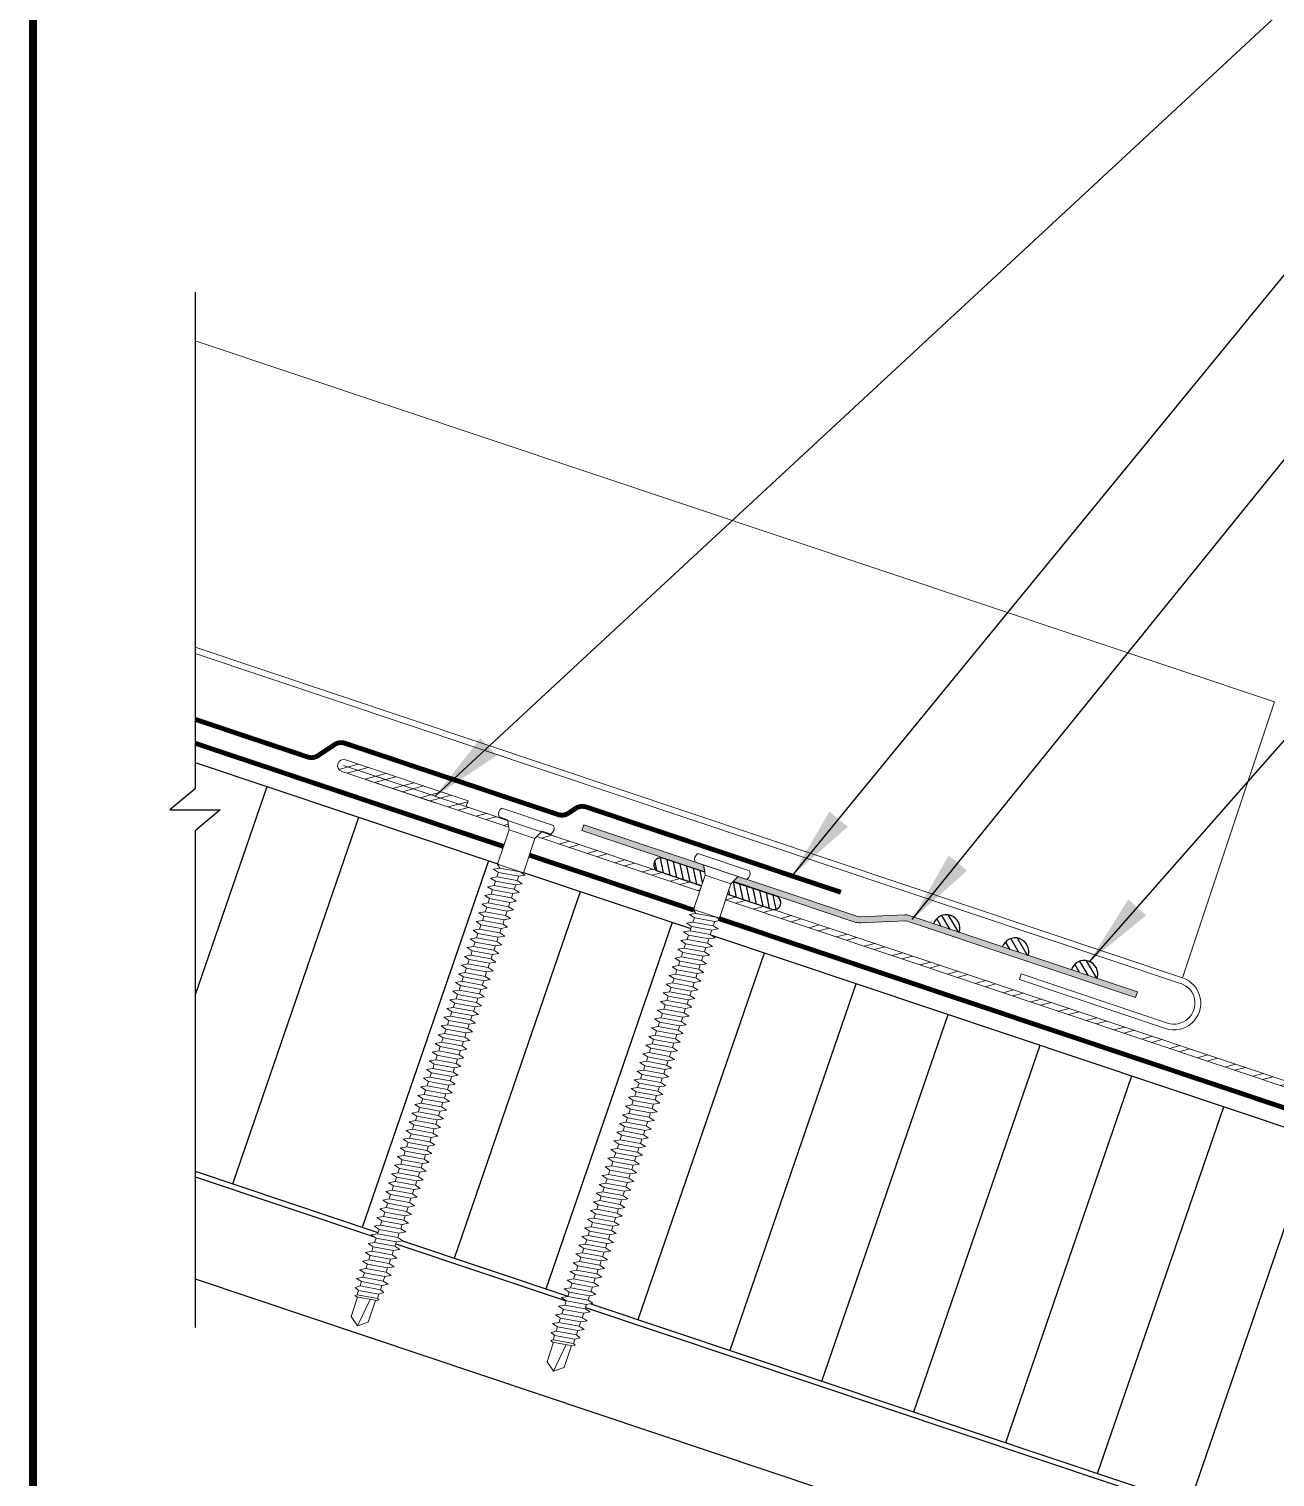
# Model space of a CAD drawing. Header units: inches. Extents: x 0 to 20, y 0 to 16.8.
# Drawn here: x 0 to 4.82, y 5 to 10.6 of the extents above; entities that cross this region are included whole.
import ezdxf
from ezdxf.enums import TextEntityAlignment as Align

# ---------------------------------------------------------------- set-up
doc = ezdxf.new("R2010")
doc.units = ezdxf.units.IN
doc.header["$MEASUREMENT"] = 0
doc.linetypes.add('HIDDEN', pattern=[0.375, 0.25, -0.125])
doc.layers.get('0').update_dxf_attribs({"linetype": 'CONTINUOUS'})
doc.layers.add('FSBP-ACCESSORY-FIRESTONE', color=7, linetype='CONTINUOUS', lineweight=9)
doc.layers.add('FSBP-TRIMS', color=7, linetype='CONTINUOUS', lineweight=9)
for name, color, linetype in [('FSBP-ANNO-NOTE', 7, 'CONTINUOUS'), ('FSBP-INSULATION', 7, 'CONTINUOUS'), ('FSBP-MEMBRANE', 7, 'CONTINUOUS'), ('FSBP-SEALANTS', 1, 'CONTINUOUS'), ('FSBP-TTLB-BORDER', 7, 'CONTINUOUS'), ('FSBP-TTLB-TEXT', 7, 'CONTINUOUS'), ('FSBP-WALL-CURB', 9, 'CONTINUOUS'), ('FSBP-WOOD', 7, 'CONTINUOUS')]:
    doc.layers.add(name, color=color, linetype=linetype)
doc.styles.add('ARIAL', font='arial.ttf')
doc.styles.add('ARIAL_BOLD', font='')
doc.styles.add('TXT', font='simplex.shx')
doc.styles.get('ARIAL_BOLD').set_extended_font_data('Arial Black')
doc.dimstyles.new('STANDARD$7', dxfattribs={"dimscale": 1.5, "dimtxt": 0.2, "dimasz": 0.1, "dimexe": 0.1, "dimexo": 0.125, "dimgap": 0.09, "dimtad": 0, "dimdec": 3, "dimzin": 4, "dimdsep": 46, "dimtxsty": 'TXT', "dimcen": 0.09, "dimadec": 0, "dimazin": 0, "dimtfac": 1, "dimtdec": 3, "dimtofl": 0, "dimtmove": 2, "dimatfit": 3, "dimfxl": 0, "dimtolj": 1, "dimtzin": 4, "dimarcsym": 0})

# ---------------------------------------------------------------- blocks, each defined once
blk = doc.blocks.new('A$C486F1324')
at = {"layer": 'FSBP-TTLB-BORDER', "const_width": 0.0312}
blk.add_lwpolyline([(20.0156, 2.6308), (20.0156, 15.6308), (0.0156, 15.6308), (0.0156, 2.6308)], dxfattribs=at)
at = {"layer": 'FSBP-TTLB-TEXT'}
for tag, height, style, p in [('MAXIMUM_WARRANTY', 0.1875, 'ARIAL_BOLD', (18.0555, 2.8549)), ('ACCPT_SYSTEMS', 0.2188, 'ARIAL', (12.51, 1.5058))]:
    blk.add_attdef(tag, text='', height=height, dxfattribs=dict(at, style=style)).set_placement(p, align=Align.MIDDLE_LEFT)
for tag, height, style, p in [('DETAIL_DESCP_LINE_1', 0.2188, 'ARIAL_BOLD', (10.3468, 2.2572)), ('ISSUE_REV_DATE', 0.2188, 'ARIAL', (16.8563, 1.9026)), ('DETAIL_NUMBER', 0.4375, 'ARIAL', (18.935, 1.7377))]:
    blk.add_attdef(tag, text='', height=height, dxfattribs=dict(at, style=style)).set_placement(p, align=Align.MIDDLE_CENTER)

msp = doc.modelspace()

# ---------------------------------------------------------------- hatches: boundary and pattern name
at = {"layer": 'FSBP-INSULATION'}
h = msp.add_hatch(dxfattribs=at)
h.set_pattern_fill('ANSI31', color=256, scale=3, angle=206, style=0)
h.set_pattern_definition([(251, (-1.49214, -0.49006), (0.35457, -0.122088), [])])
h.paths.add_polyline_path([(1.3431, 6.9189), (1.3657, 6.9173), (1.3714, 6.9342), (1.3543, 6.9525), (1.377, 6.951), (1.3826, 6.9679), (1.3656, 6.9862), (1.3883, 6.9847), (1.3939, 7.0015), (1.3769, 7.0199), (1.3995, 7.0184), (1.4052, 7.0352), (1.3881, 7.0536), (1.4108, 7.0521), (1.4164, 7.0689), (1.3994, 7.0873), (1.4221, 7.0857), (1.4277, 7.1026), (1.4107, 7.1209), (1.4333, 7.1194), (1.439, 7.1362), (1.4219, 7.1546), (1.4446, 7.1531), (1.4502, 7.1699), (1.4332, 7.1883), (1.4559, 7.1868), (1.4615, 7.2036), (1.4445, 7.222), (1.4671, 7.2204), (1.4728, 7.2373), (1.4557, 7.2556), (1.4784, 7.2541), (1.484, 7.271), (1.467, 7.2893), (1.4897, 7.2878), (1.4953, 7.3046), (1.4783, 7.323), (1.5009, 7.3215), (1.5066, 7.3383), (1.4896, 7.3567), (1.5122, 7.3552), (1.5178, 7.372), (1.5008, 7.3904), (1.5235, 7.3888), (1.5291, 7.4057), (1.5121, 7.424), (1.5347, 7.4225), (1.5404, 7.4393), (1.5234, 7.4577), (1.5324, 7.4571), (1.5352, 7.4653), (0.6428, 7.7639), (0.6428, 7.661), (0.5453, 7.5803), (0.7402, 7.5803), (0.6428, 7.4996), (0.6428, 6.1821), (1.0598, 6.0426), (1.0727, 6.0417), (1.0784, 6.0586), (1.0613, 6.0769), (1.084, 6.0754), (1.0896, 6.0922), (1.0726, 6.1106), (1.0953, 6.1091), (1.1009, 6.1259), (1.0839, 6.1443), (1.1065, 6.1427), (1.1122, 6.1596), (1.0952, 6.178), (1.1178, 6.1764), (1.1234, 6.1933), (1.1064, 6.2116), (1.1291, 6.2101), (1.1347, 6.2269), (1.1177, 6.2453), (1.1403, 6.2438), (1.146, 6.2606), (1.129, 6.279), (1.1516, 6.2775), (1.1573, 6.2943), (1.1402, 6.3127), (1.1629, 6.3111), (1.1685, 6.328), (1.1515, 6.3463), (1.1742, 6.3448), (1.1798, 6.3617), (1.1628, 6.38), (1.1854, 6.3785), (1.1911, 6.3953), (1.174, 6.4137), (1.1967, 6.4122), (1.2023, 6.429), (1.1853, 6.4474), (1.208, 6.4458), (1.2136, 6.4627), (1.1966, 6.4811), (1.2192, 6.4795), (1.2249, 6.4964), (1.2078, 6.5147), (1.2305, 6.5132), (1.2361, 6.53), (1.2191, 6.5484), (1.2418, 6.5469), (1.2474, 6.5637), (1.2304, 6.5821), (1.253, 6.5806), (1.2587, 6.5974), (1.2416, 6.6158), (1.2643, 6.6142), (1.2699, 6.6311), (1.2529, 6.6494), (1.2756, 6.6479), (1.2812, 6.6648), (1.2642, 6.6831), (1.2868, 6.6816), (1.2925, 6.6984), (1.2755, 6.7168), (1.2981, 6.7153), (1.3037, 6.7321), (1.2867, 6.7505), (1.3094, 6.7489), (1.315, 6.7658), (1.298, 6.7842), (1.3206, 6.7826), (1.3263, 6.7995), (1.3093, 6.8178), (1.3319, 6.8163), (1.3375, 6.8331), (1.3205, 6.8515), (1.3432, 6.85), (1.3488, 6.8668), (1.3318, 6.8852), (1.3545, 6.8837), (1.3601, 6.9005)])
h = msp.add_hatch(dxfattribs=at)
h.set_pattern_fill('ANSI31', color=256, scale=3, angle=64, style=0)
h.set_pattern_definition([(71, (36.26207, 0.40907), (0.3545695, -0.122088), [])])
h.paths.add_polyline_path([(2.1607, 5.6742), (2.1659, 5.6897), (2.1885, 5.6882), (2.1715, 5.7065), (2.1771, 5.7234), (2.1998, 5.7218), (2.1828, 5.7402), (2.1884, 5.757), (2.2111, 5.7555), (2.1941, 5.7739), (2.1997, 5.7907), (2.2223, 5.7892), (2.2053, 5.8076), (2.211, 5.8244), (2.2336, 5.8229), (2.2166, 5.8412), (2.2222, 5.8581), (2.2449, 5.8566), (2.2279, 5.8749), (2.2335, 5.8918), (2.2561, 5.8902), (2.2391, 5.9086), (2.2448, 5.9254), (2.2674, 5.9239), (2.2504, 5.9423), (2.256, 5.9591), (2.2787, 5.9576), (2.2617, 5.976), (2.2673, 5.9928), (2.29, 5.9913), (2.2729, 6.0096), (2.2786, 6.0265), (2.3012, 6.0249), (2.2842, 6.0433), (2.2898, 6.0601), (2.3125, 6.0586), (2.2955, 6.077), (2.3011, 6.0938), (2.3238, 6.0923), (2.3067, 6.1107), (2.3124, 6.1275), (2.335, 6.126), (2.318, 6.1443), (2.3236, 6.1612), (2.3463, 6.1597), (2.3293, 6.178), (2.3349, 6.1949), (2.3576, 6.1933), (2.3405, 6.2117), (2.3462, 6.2285), (2.3688, 6.227), (2.3518, 6.2454), (2.3574, 6.2622), (2.3801, 6.2607), (2.3631, 6.2791), (2.3687, 6.2959), (2.3914, 6.2944), (2.3743, 6.3127), (2.38, 6.3296), (2.4026, 6.328), (2.3856, 6.3464), (2.3912, 6.3633), (2.4139, 6.3617), (2.3969, 6.3801), (2.4025, 6.3969), (2.4252, 6.3954), (2.4082, 6.4138), (2.4138, 6.4306), (2.4364, 6.4291), (2.4194, 6.4474), (2.4251, 6.4643), (2.4477, 6.4628), (2.4307, 6.4811), (2.4363, 6.498), (2.459, 6.4964), (2.442, 6.5148), (2.4476, 6.5316), (2.4703, 6.5301), (2.4532, 6.5485), (2.4589, 6.5653), (2.4815, 6.5638), (2.4645, 6.5822), (2.4701, 6.599), (2.4928, 6.5975), (2.4758, 6.6158), (2.4814, 6.6327), (2.5041, 6.6311), (2.487, 6.6495), (2.4927, 6.6664), (2.5153, 6.6648), (2.4983, 6.6832), (2.5039, 6.7), (2.5266, 6.6985), (2.5096, 6.7169), (2.5152, 6.7337), (2.5379, 6.7322), (2.5208, 6.7505), (2.5265, 6.7674), (2.5491, 6.7659), (2.5321, 6.7842), (2.5377, 6.8011), (2.5604, 6.7995), (2.5434, 6.8179), (2.549, 6.8347), (2.5717, 6.8332), (2.5546, 6.8516), (2.5603, 6.8684), (2.5829, 6.8669), (2.5659, 6.8853), (2.5715, 6.9021), (2.5942, 6.9006), (2.5772, 6.9189), (2.5828, 6.9358), (2.6055, 6.9342), (2.5884, 6.9526), (2.5941, 6.9695), (2.6167, 6.9679), (2.5997, 6.9863), (2.6054, 7.0031), (2.628, 7.0016), (2.611, 7.02), (2.6166, 7.0368), (2.6393, 7.0353), (2.6223, 7.0536), (2.6279, 7.0705), (2.6505, 7.069), (2.6335, 7.0873), (2.6367, 7.0967), (8.5893, 5.105), (8.5893, 3.5232)])
h.paths.add_polyline_path([(1.3415, 6.5264), (1.3245, 6.5447), (1.3301, 6.5616), (1.3528, 6.5601), (1.3357, 6.5784), (1.3414, 6.5953), (1.364, 6.5937), (1.347, 6.6121), (1.3526, 6.6289), (1.3753, 6.6274), (1.3583, 6.6458), (1.3639, 6.6626), (1.3866, 6.6611), (1.3695, 6.6795), (1.3752, 6.6963), (1.3978, 6.6948), (1.3808, 6.7131), (1.3864, 6.73), (1.4091, 6.7284), (1.3921, 6.7468), (1.3977, 6.7637), (1.4204, 6.7621), (1.4033, 6.7805), (1.409, 6.7973), (1.4316, 6.7958), (1.4146, 6.8142), (1.4202, 6.831), (1.4429, 6.8295), (1.4259, 6.8478), (1.4315, 6.8647), (1.4542, 6.8632), (1.4371, 6.8815), (1.4428, 6.8984), (1.4654, 6.8968), (1.4484, 6.9152), (1.4541, 6.932), (1.4767, 6.9305), (1.4597, 6.9489), (1.4653, 6.9657), (1.488, 6.9642), (1.471, 6.9826), (1.4766, 6.9994), (1.4992, 6.9979), (1.4822, 7.0162), (1.4879, 7.0331), (1.5105, 7.0315), (1.4935, 7.0499), (1.4991, 7.0668), (1.5218, 7.0652), (1.5048, 7.0836), (1.5104, 7.1004), (1.5331, 7.0989), (1.516, 7.1173), (1.5217, 7.1341), (1.5443, 7.1326), (1.5273, 7.1509), (1.5329, 7.1678), (1.5556, 7.1663), (1.5386, 7.1846), (1.5442, 7.2015), (1.5669, 7.1999), (1.5498, 7.2183), (1.5555, 7.2351), (1.5781, 7.2336), (1.5611, 7.252), (1.5667, 7.2688), (1.5894, 7.2673), (1.5724, 7.2857), (1.578, 7.3025), (1.6007, 7.301), (1.5836, 7.3193), (1.5893, 7.3362), (1.6119, 7.3346), (1.5949, 7.353), (1.6005, 7.3699), (1.6232, 7.3683), (1.6062, 7.3867), (1.6118, 7.4035), (1.6345, 7.402), (1.6174, 7.4204), (1.6409, 7.4299), (2.5566, 7.1235), (2.5394, 7.1247), (2.5565, 7.1063), (2.5508, 7.0895), (2.5282, 7.091), (2.5452, 7.0726), (2.5396, 7.0558), (2.5169, 7.0573), (2.5339, 7.0389), (2.5283, 7.0221), (2.5056, 7.0236), (2.5227, 7.0053), (2.517, 6.9884), (2.4944, 6.99), (2.5114, 6.9716), (2.5058, 6.9548), (2.4831, 6.9563), (2.5001, 6.9379), (2.4945, 6.9211), (2.4718, 6.9226), (2.4888, 6.9042), (2.4832, 6.8874), (2.4606, 6.8889), (2.4776, 6.8706), (2.4719, 6.8537), (2.4493, 6.8552), (2.4663, 6.8369), (2.4607, 6.82), (2.438, 6.8216), (2.455, 6.8032), (2.4494, 6.7864), (2.4268, 6.7879), (2.4438, 6.7695), (2.4381, 6.7527), (2.4155, 6.7542), (2.4325, 6.7358), (2.4269, 6.719), (2.4042, 6.7205), (2.4212, 6.7022), (2.4156, 6.6853), (2.3929, 6.6869), (2.41, 6.6685), (2.4043, 6.6517), (2.3817, 6.6532), (2.3987, 6.6348), (2.3931, 6.618), (2.3704, 6.6195), (2.3874, 6.6011), (2.3818, 6.5843), (2.3591, 6.5858), (2.3762, 6.5675), (2.3705, 6.5506), (2.3479, 6.5521), (2.3649, 6.5338), (2.3593, 6.5169), (2.3366, 6.5185), (2.3536, 6.5001), (2.348, 6.4833), (2.3253, 6.4848), (2.3424, 6.4664), (2.3367, 6.4496), (2.3141, 6.4511), (2.3311, 6.4327), (2.3255, 6.4159), (2.3028, 6.4174), (2.3198, 6.3991), (2.3142, 6.3822), (2.2915, 6.3838), (2.3086, 6.3654), (2.3029, 6.3485), (2.2803, 6.3501), (2.2973, 6.3317), (2.2917, 6.3149), (2.269, 6.3164), (2.286, 6.298), (2.2804, 6.2812), (2.2577, 6.2827), (2.2747, 6.2644), (2.2691, 6.2475), (2.2465, 6.249), (2.2635, 6.2307), (2.2578, 6.2138), (2.2352, 6.2154), (2.2522, 6.197), (2.2466, 6.1802), (2.2239, 6.1817), (2.2409, 6.1633), (2.2353, 6.1465), (2.2126, 6.148), (2.2297, 6.1296), (2.224, 6.1128), (2.2014, 6.1143), (2.2184, 6.096), (2.2128, 6.0791), (2.1901, 6.0807), (2.2071, 6.0623), (2.2015, 6.0454), (2.1788, 6.047), (2.1959, 6.0286), (2.1902, 6.0118), (2.1676, 6.0133), (2.1846, 5.9949), (2.179, 5.9781), (2.1563, 5.9796), (2.1733, 5.9613), (2.1677, 5.9444), (2.145, 5.9459), (2.1621, 5.9276), (2.1564, 5.9107), (2.1338, 5.9123), (2.1508, 5.8939), (2.1452, 5.8771), (2.1225, 5.8786), (2.1395, 5.8602), (2.1339, 5.8434), (2.1112, 5.8449), (2.1283, 5.8265), (2.1226, 5.8097), (2.1, 5.8112), (2.117, 5.7929), (2.1114, 5.776), (2.0887, 5.7776), (2.1057, 5.7592), (2.1001, 5.7423), (2.0774, 5.7439), (2.0945, 5.7255), (2.0888, 5.7087), (2.0662, 5.7102), (2.072, 5.7039), (1.1467, 6.0135), (1.1498, 6.0227), (1.1725, 6.0212), (1.1554, 6.0396), (1.1611, 6.0564), (1.1837, 6.0549), (1.1667, 6.0733), (1.1723, 6.0901), (1.195, 6.0886), (1.178, 6.1069), (1.1836, 6.1238), (1.2063, 6.1222), (1.1892, 6.1406), (1.1949, 6.1574), (1.2175, 6.1559), (1.2005, 6.1743), (1.2061, 6.1911), (1.2288, 6.1896), (1.2118, 6.208), (1.2174, 6.2248), (1.2401, 6.2233), (1.223, 6.2416), (1.2287, 6.2585), (1.2513, 6.257), (1.2343, 6.2753), (1.2399, 6.2922), (1.2626, 6.2906), (1.2456, 6.309), (1.2512, 6.3258), (1.2739, 6.3243), (1.2569, 6.3427), (1.2625, 6.3595), (1.2851, 6.358), (1.2681, 6.3764), (1.2738, 6.3932), (1.2964, 6.3917), (1.2794, 6.41), (1.285, 6.4269), (1.3077, 6.4253), (1.2907, 6.4437), (1.2963, 6.4605), (1.3189, 6.459), (1.3019, 6.4774), (1.3076, 6.4942), (1.3302, 6.4927), (1.3132, 6.5111), (1.3188, 6.5279)])
h.paths.add_polyline_path([(7.3929, 4.8925), (5.5239, 5.536), (5.3639, 5.0712), (7.2328, 4.4276)], flags=24)
at = {"layer": 'FSBP-SEALANTS'}
h = msp.add_hatch(dxfattribs=at)
h.set_pattern_fill('ANSI31', color=256, scale=0.1875, angle=15, style=0)
h.set_pattern_definition([(101.5, (3.623318, 7.006522), (0.022967, 0.0046727), [])])
h.paths.add_polyline_path([(2.7168, 7.2946), (2.7244, 7.3022), (2.8921, 7.2461, -1), (2.8752, 7.1957), (2.703, 7.2534)])
h.paths.add_polyline_path([(2.4528, 7.3931), (2.6152, 7.3387), (2.6167, 7.328), (2.603, 7.2868), (2.4359, 7.3427, -1)])
h = msp.add_hatch(dxfattribs=at)
h.set_pattern_fill('ANSI31', color=256, scale=0.1875, angle=15, style=0)
h.set_pattern_definition([(120, (9.316693, -107.986098), (0.0202974704, 0.01171875), [])])
h.paths.add_polyline_path([(3.6003, 7.1051), (3.5003, 7.1386, -0.991203)])
h = msp.add_hatch(dxfattribs=at)
h.set_pattern_fill('ANSI31', color=256, scale=0.1875, angle=15, style=0)
h.set_pattern_definition([(120, (9.583348, -108.07532), (0.0202974704, 0.01171875), [])])
h.paths.add_polyline_path([(3.867, 7.0159), (3.767, 7.0493, -0.991203)])
h = msp.add_hatch(dxfattribs=at)
h.set_pattern_fill('ANSI31', color=256, scale=0.1875, angle=15, style=0)
h.set_pattern_definition([(120, (9.850591, -108.16279), (0.0202974704, 0.01171875), [])])
h.paths.add_polyline_path([(4.1342, 6.9284), (4.0342, 6.9619, -0.991203)])
at = {"layer": 'FSBP-TRIMS'}
h = msp.add_hatch(dxfattribs=at)
h.set_pattern_fill('STEEL', color=256, scale=0.5, angle=150, style=0)
h.set_pattern_definition([(195, (-1.492145, -0.49006), (0.0161762, -0.06037036), []), (195, (-1.50777, -0.51712), (0.0161762, -0.06037036), [])])
h.paths.add_polyline_path([(2.8824, 7.1944, -0.069674), (2.8752, 7.1957), (2.703, 7.2534), (2.6959, 7.2321), (8.2894, 5.3605, 0.414505), (8.3487, 5.3902), (8.5671, 6.0449, -0.322784), (8.5893, 6.0609), (8.5893, 6.0843, 0.322784), (8.5448, 6.0523), (8.3265, 5.3976, -0.414505), (8.2968, 5.3828)])
h.paths.add_polyline_path([(1.9839, 7.495), (1.9653, 7.4765), (2.5958, 7.2656), (2.603, 7.2868), (2.4359, 7.3427, -0.069674), (2.4294, 7.346)])
h.paths.add_polyline_path([(1.706, 7.588), (1.6919, 7.5927), (1.6994, 7.6149), (1.2252, 7.7736, 1), (1.2103, 7.7291), (1.8567, 7.5129), (1.853, 7.5388)])
h = msp.add_hatch(color=256, dxfattribs=at)
h.paths.add_polyline_path([(2.6112, 7.367), (2.6149, 7.341), (2.1402, 7.4999), (2.1476, 7.5221)])
edge = h.paths.add_edge_path()
edge.add_line((2.726, 7.3038), (2.7446, 7.3223))
edge.add_line((2.7446, 7.3223), (3.2082, 7.1672))
edge.add_arc((3.2157, 7.1894), 0.0234, 251.5, 272.7272)
edge.add_line((3.2168, 7.166), (3.3895, 7.1742))
edge.add_arc((3.3917, 7.1274), 0.0469, 431.5, 452.7272, ccw=False)
edge.add_line((3.4066, 7.1719), (4.2907, 6.8761))
edge.add_line((4.2907, 6.8761), (4.2832, 6.8539))
edge.add_line((4.2832, 6.8539), (3.3992, 7.1497))
edge.add_arc((3.3917, 7.1274), 0.0234, 431.5, 452.7272)
edge.add_line((3.3906, 7.1508), (3.2179, 7.1426))
edge.add_arc((3.2157, 7.1894), 0.0469, 251.5, 272.7272, ccw=False)
edge.add_line((3.2008, 7.145), (2.726, 7.3038))

# ---------------------------------------------------------------- linework, layer by layer
at = {"layer": 'FSBP-ACCESSORY-FIRESTONE'}
for p, q in [((1.8526, 7.5418), (1.8581, 7.5029)), ((1.853, 7.5388), (1.8566, 7.5135)), ((2.1476, 7.5221), (2.1402, 7.4999)), ((1.8581, 7.5029), (1.8135, 7.3695)), ((1.8444, 7.4616), (1.8372, 7.4404)), ((1.8581, 7.5029), (1.9582, 7.4694)), ((1.9582, 7.4694), (1.9135, 7.336)), ((1.9582, 7.4694), (1.986, 7.4972)), ((1.9839, 7.495), (1.9658, 7.477)), ((1.8135, 7.3695), (1.8224, 7.3546)), ((2.6112, 7.367), (2.6167, 7.328)), ((2.6117, 7.364), (2.6152, 7.3387)), ((1.8055, 7.3041), (1.7999, 7.2872)), ((1.8168, 7.3378), (1.8112, 7.3209)), ((1.8841, 7.2897), (1.8785, 7.2729)), ((1.8954, 7.3234), (1.8898, 7.3065)), ((2.6167, 7.328), (2.5721, 7.1947)), ((2.603, 7.2868), (2.5958, 7.2656)), ((2.6167, 7.328), (2.7168, 7.2946)), ((2.7168, 7.2946), (2.6721, 7.1612)), ((2.7168, 7.2946), (2.7446, 7.3223)), ((2.7425, 7.3202), (2.7244, 7.3022)), ((1.783, 7.2367), (1.7774, 7.2199)), ((1.7943, 7.2704), (1.7886, 7.2536)), ((1.8729, 7.256), (1.8672, 7.2392)), ((1.7717, 7.2031), (1.7661, 7.1862)), ((1.8503, 7.1887), (1.8447, 7.1718)), ((1.8616, 7.2223), (1.856, 7.2055)), ((2.5721, 7.1947), (2.581, 7.1798)), ((3.4066, 7.1719), (4.2907, 6.8761)), ((1.7492, 7.1357), (1.7436, 7.1189)), ((1.7605, 7.1694), (1.7548, 7.1525)), ((1.8278, 7.1213), (1.8222, 7.1045)), ((1.8391, 7.155), (1.8334, 7.1382)), ((2.5641, 7.1293), (2.5585, 7.1124)), ((2.5754, 7.1629), (2.5698, 7.1461)), ((2.654, 7.1486), (2.6484, 7.1317)), ((3.3992, 7.1497), (4.2832, 6.8539)), ((1.7267, 7.0683), (1.721, 7.0515)), ((1.7379, 7.102), (1.7323, 7.0852)), ((1.8165, 7.0876), (1.8109, 7.0708)), ((2.5416, 7.0619), (2.536, 7.0451)), ((2.5529, 7.0956), (2.5472, 7.0787)), ((2.6315, 7.0812), (2.6258, 7.0644)), ((2.6427, 7.1149), (2.6371, 7.098)), ((1.7154, 7.0347), (1.7098, 7.0178)), ((1.794, 7.0203), (1.7884, 7.0034)), ((1.8053, 7.054), (1.7996, 7.0371)), ((2.5303, 7.0282), (2.5247, 7.0114)), ((2.6089, 7.0138), (2.6033, 6.997)), ((2.6202, 7.0475), (2.6146, 7.0307)), ((1.6928, 6.9673), (1.6872, 6.9505)), ((1.7041, 7.001), (1.6985, 6.9841)), ((1.7714, 6.9529), (1.7658, 6.9361)), ((1.7827, 6.9866), (1.7771, 6.9698)), ((2.5078, 6.9609), (2.5022, 6.944)), ((2.5191, 6.9946), (2.5134, 6.9777)), ((2.5977, 6.9802), (2.592, 6.9633)), ((1.6703, 6.9), (1.6647, 6.8831)), ((1.6816, 6.9336), (1.6759, 6.9168)), ((1.7602, 6.9192), (1.7545, 6.9024)), ((2.4853, 6.8935), (2.4796, 6.8767)), ((2.4965, 6.9272), (2.4909, 6.9104)), ((2.5751, 6.9128), (2.5695, 6.896)), ((2.5864, 6.9465), (2.5808, 6.9297)), ((1.659, 6.8663), (1.6534, 6.8494)), ((1.7376, 6.8519), (1.732, 6.8351)), ((1.7489, 6.8856), (1.7433, 6.8687)), ((2.474, 6.8598), (2.4684, 6.843)), ((2.5526, 6.8455), (2.547, 6.8286)), ((2.5639, 6.8791), (2.5582, 6.8623)), ((1.6365, 6.7989), (1.6309, 6.7821)), ((1.6478, 6.8326), (1.6421, 6.8158)), ((1.7151, 6.7845), (1.7095, 6.7677)), ((1.7264, 6.8182), (1.7207, 6.8014)), ((2.4515, 6.7925), (2.4458, 6.7756)), ((2.4627, 6.8262), (2.4571, 6.8093)), ((2.5413, 6.8118), (2.5357, 6.7949)), ((1.614, 6.7316), (1.6083, 6.7147)), ((1.6252, 6.7652), (1.6196, 6.7484)), ((1.7038, 6.7509), (1.6982, 6.734)), ((2.4289, 6.7251), (2.4233, 6.7083)), ((2.4402, 6.7588), (2.4346, 6.742)), ((2.5188, 6.7444), (2.5132, 6.7276)), ((2.5301, 6.7781), (2.5244, 6.7613)), ((1.6027, 6.6979), (1.5971, 6.681)), ((1.6813, 6.6835), (1.6757, 6.6667)), ((1.6926, 6.7172), (1.6869, 6.7003)), ((2.4177, 6.6915), (2.412, 6.6746)), ((2.4963, 6.6771), (2.4906, 6.6602)), ((2.5075, 6.7107), (2.5019, 6.6939)), ((1.5802, 6.6305), (1.5745, 6.6137)), ((1.5914, 6.6642), (1.5858, 6.6474)), ((1.6588, 6.6161), (1.6531, 6.5993)), ((1.67, 6.6498), (1.6644, 6.633)), ((2.3951, 6.6241), (2.3895, 6.6073)), ((2.4064, 6.6578), (2.4007, 6.6409)), ((2.485, 6.6434), (2.4793, 6.6266)), ((1.5576, 6.5632), (1.552, 6.5463)), ((1.5689, 6.5968), (1.5633, 6.58)), ((1.6475, 6.5825), (1.6419, 6.5656)), ((2.3726, 6.5567), (2.3669, 6.5399)), ((2.3838, 6.5904), (2.3782, 6.5736)), ((2.4624, 6.576), (2.4568, 6.5592)), ((2.4737, 6.6097), (2.4681, 6.5929)), ((1.5464, 6.5295), (1.5407, 6.5127)), ((1.625, 6.5151), (1.6193, 6.4983)), ((1.6362, 6.5488), (1.6306, 6.5319)), ((2.3613, 6.5231), (2.3557, 6.5062)), ((2.4399, 6.5087), (2.4343, 6.4918)), ((2.4512, 6.5424), (2.4455, 6.5255)), ((1.5238, 6.4621), (1.5182, 6.4453)), ((1.5351, 6.4958), (1.5295, 6.479)), ((1.6024, 6.4478), (1.5968, 6.4309)), ((1.6137, 6.4814), (1.6081, 6.4646)), ((2.3388, 6.4557), (2.3331, 6.4389)), ((2.35, 6.4894), (2.3444, 6.4725)), ((2.4286, 6.475), (2.423, 6.4582)), ((1.5013, 6.3948), (1.4957, 6.3779)), ((1.5126, 6.4285), (1.5069, 6.4116)), ((1.5912, 6.4141), (1.5855, 6.3972)), ((2.3162, 6.3884), (2.3106, 6.3715)), ((2.3275, 6.422), (2.3219, 6.4052)), ((2.4061, 6.4076), (2.4005, 6.3908)), ((2.4174, 6.4413), (2.4117, 6.4245)), ((1.49, 6.3611), (1.4844, 6.3443)), ((1.5686, 6.3467), (1.563, 6.3299)), ((1.5799, 6.3804), (1.5743, 6.3636)), ((2.305, 6.3547), (2.2993, 6.3378)), ((2.3836, 6.3403), (2.3779, 6.3235)), ((2.3948, 6.374), (2.3892, 6.3571)), ((1.4675, 6.2937), (1.4618, 6.2769)), ((1.4787, 6.3274), (1.4731, 6.3106)), ((1.5461, 6.2794), (1.5404, 6.2625)), ((1.5573, 6.313), (1.5517, 6.2962)), ((2.2824, 6.2873), (2.2768, 6.2705)), ((2.2937, 6.321), (2.2881, 6.3042)), ((2.3723, 6.3066), (2.3667, 6.2898)), ((1.4449, 6.2264), (1.4393, 6.2096)), ((1.4562, 6.2601), (1.4506, 6.2432)), ((1.5348, 6.2457), (1.5292, 6.2288)), ((2.2599, 6.22), (2.2543, 6.2031)), ((2.2712, 6.2536), (2.2655, 6.2368)), ((2.3498, 6.2393), (2.3441, 6.2224)), ((2.361, 6.2729), (2.3554, 6.2561)), ((1.4337, 6.1927), (1.428, 6.1759)), ((1.5123, 6.1783), (1.5066, 6.1615)), ((1.5235, 6.212), (1.5179, 6.1952)), ((2.2486, 6.1863), (2.243, 6.1694)), ((2.3272, 6.1719), (2.3216, 6.1551)), ((2.3385, 6.2056), (2.3329, 6.1887)), ((1.4111, 6.1254), (1.4055, 6.1085)), ((1.4224, 6.159), (1.4168, 6.1422)), ((1.4897, 6.111), (1.4841, 6.0941)), ((1.501, 6.1447), (1.4954, 6.1278)), ((2.2261, 6.1189), (2.2205, 6.1021)), ((2.2374, 6.1526), (2.2317, 6.1358)), ((2.316, 6.1382), (2.3103, 6.1214)), ((1.3886, 6.058), (1.383, 6.0412)), ((1.3999, 6.0917), (1.3942, 6.0748)), ((1.4785, 6.0773), (1.4728, 6.0605)), ((2.2036, 6.0516), (2.1979, 6.0347)), ((2.2148, 6.0852), (2.2092, 6.0684)), ((2.2934, 6.0709), (2.2878, 6.054)), ((2.3047, 6.1045), (2.2991, 6.0877)), ((1.3773, 6.0243), (1.3717, 6.0075)), ((1.4559, 6.0099), (1.4503, 5.9931)), ((1.4672, 6.0436), (1.4616, 6.0268)), ((2.1923, 6.0179), (2.1866, 6.0011)), ((2.2709, 6.0035), (2.2652, 5.9867)), ((2.2822, 6.0372), (2.2765, 6.0203)), ((1.3548, 5.957), (1.3492, 5.9401)), ((1.3661, 5.9906), (1.3604, 5.9738)), ((1.4334, 5.9426), (1.4278, 5.9257)), ((1.4447, 5.9763), (1.439, 5.9594)), ((2.1697, 5.9505), (2.1641, 5.9337)), ((2.181, 5.9842), (2.1754, 5.9674)), ((2.2596, 5.9698), (2.254, 5.953)), ((1.3323, 5.8896), (1.3266, 5.8728)), ((1.3435, 5.9233), (1.3379, 5.9065)), ((1.4221, 5.9089), (1.4165, 5.8921)), ((2.1472, 5.8832), (2.1416, 5.8663)), ((2.1585, 5.9169), (2.1528, 5.9)), ((2.2371, 5.9025), (2.2314, 5.8856)), ((2.2483, 5.9362), (2.2427, 5.9193)), ((1.321, 5.8559), (1.3154, 5.8391)), ((1.3996, 5.8416), (1.394, 5.8247)), ((1.4109, 5.8752), (1.4052, 5.8584)), ((2.1359, 5.8495), (2.1303, 5.8327)), ((2.2145, 5.8351), (2.2089, 5.8183)), ((2.2258, 5.8688), (2.2202, 5.852)), ((1.2985, 5.7886), (1.2928, 5.7717)), ((1.3097, 5.8223), (1.3041, 5.8054)), ((1.3771, 5.7742), (1.3714, 5.7574)), ((1.3883, 5.8079), (1.3827, 5.791)), ((2.1134, 5.7821), (2.1078, 5.7653)), ((2.1247, 5.8158), (2.119, 5.799)), ((2.2033, 5.8014), (2.1976, 5.7846)), ((1.2759, 5.7212), (1.2703, 5.7044)), ((1.2872, 5.7549), (1.2815, 5.7381)), ((1.3658, 5.7405), (1.3601, 5.7237)), ((2.0909, 5.7148), (2.0852, 5.698)), ((2.1021, 5.7485), (2.0965, 5.7316)), ((2.1807, 5.7341), (2.1751, 5.7172)), ((2.192, 5.7678), (2.1864, 5.7509)), ((1.2466, 5.6199), (1.2718, 5.6952)), ((1.2716, 5.5837), (1.3205, 5.6863)), ((1.3133, 5.5976), (1.3417, 5.6824)), ((1.3545, 5.7068), (1.3489, 5.69)), ((2.0796, 5.6811), (2.074, 5.6643)), ((2.1582, 5.6667), (2.1526, 5.6499)), ((2.1695, 5.7004), (2.1638, 5.6836)), ((1.2716, 5.5837), (1.2466, 5.6199)), ((2.0571, 5.6138), (2.0514, 5.5969)), ((2.0683, 5.6474), (2.0627, 5.6306)), ((2.1469, 5.6331), (2.1413, 5.6162)), ((1.3133, 5.5976), (1.2716, 5.5837)), ((2.0345, 5.5464), (2.0289, 5.5296)), ((2.0458, 5.5801), (2.0402, 5.5632)), ((2.1244, 5.5657), (2.1188, 5.5489)), ((2.1357, 5.5994), (2.13, 5.5825)), ((2.0053, 5.4451), (2.0304, 5.5203)), ((2.0302, 5.4089), (2.0791, 5.5114)), ((2.0719, 5.4228), (2.1003, 5.5076)), ((2.1131, 5.532), (2.1075, 5.5152)), ((2.0302, 5.4089), (2.0053, 5.4451)), ((2.0719, 5.4228), (2.0302, 5.4089))]:
    msp.add_line(p, q, dxfattribs=at)
msp.add_lwpolyline([(1.986, 7.4972), (2.0193, 7.486, 0.375321), (2.0305, 7.5193), (2.0305, 7.5193), (1.8304, 7.5863), (1.8304, 7.5863, 0.375321), (1.8193, 7.5529), (1.8526, 7.5418)], format="xyb", dxfattribs=at)
msp.add_lwpolyline([(2.7779, 7.3112, 0.375321), (2.7891, 7.3445), (2.7891, 7.3445), (2.5891, 7.4115), (2.5891, 7.4115, 0.375321), (2.5779, 7.3781)], format="xyb", close=True, dxfattribs=at)
for points in [[(1.7978, 7.3502), (1.8224, 7.3546), (1.901, 7.3402), (1.9201, 7.3278), (1.8954, 7.3234), (1.8168, 7.3378)], [(1.7753, 7.2828), (1.7999, 7.2872), (1.8785, 7.2729), (1.8975, 7.2604), (1.8729, 7.256), (1.7943, 7.2704)], [(1.7865, 7.3165), (1.8112, 7.3209), (1.8898, 7.3065), (1.9088, 7.2941), (1.8841, 7.2897), (1.8055, 7.3041)], [(1.764, 7.2491), (1.7886, 7.2536), (1.8672, 7.2392), (1.8862, 7.2268), (1.8616, 7.2223), (1.783, 7.2367)], [(1.7414, 7.1818), (1.7661, 7.1862), (1.8447, 7.1718), (1.8637, 7.1594), (1.8391, 7.155), (1.7605, 7.1694)], [(1.7527, 7.2155), (1.7774, 7.2199), (1.856, 7.2055), (1.875, 7.1931), (1.8503, 7.1887), (1.7717, 7.2031)], [(2.5564, 7.1754), (2.581, 7.1798), (2.6596, 7.1654), (2.6787, 7.153), (2.654, 7.1486), (2.5754, 7.1629)], [(1.7189, 7.1144), (1.7436, 7.1189), (1.8222, 7.1045), (1.8412, 7.0921), (1.8165, 7.0876), (1.7379, 7.102)], [(1.7302, 7.1481), (1.7548, 7.1525), (1.8334, 7.1382), (1.8524, 7.1257), (1.8278, 7.1213), (1.7492, 7.1357)], [(2.5451, 7.1417), (2.5698, 7.1461), (2.6484, 7.1317), (2.6674, 7.1193), (2.6427, 7.1149), (2.5641, 7.1293)], [(1.7076, 7.0808), (1.7323, 7.0852), (1.8109, 7.0708), (1.8299, 7.0584), (1.8053, 7.054), (1.7267, 7.0683)], [(2.5226, 7.0743), (2.5472, 7.0787), (2.6258, 7.0644), (2.6449, 7.052), (2.6202, 7.0475), (2.5416, 7.0619)], [(2.5339, 7.108), (2.5585, 7.1124), (2.6371, 7.098), (2.6561, 7.0856), (2.6315, 7.0812), (2.5529, 7.0956)], [(1.6851, 7.0134), (1.7098, 7.0178), (1.7884, 7.0034), (1.8074, 6.991), (1.7827, 6.9866), (1.7041, 7.001)], [(1.6964, 7.0471), (1.721, 7.0515), (1.7996, 7.0371), (1.8186, 7.0247), (1.794, 7.0203), (1.7154, 7.0347)], [(2.5001, 7.007), (2.5247, 7.0114), (2.6033, 6.997), (2.6223, 6.9846), (2.5977, 6.9802), (2.5191, 6.9946)], [(2.5113, 7.0406), (2.536, 7.0451), (2.6146, 7.0307), (2.6336, 7.0183), (2.6089, 7.0138), (2.5303, 7.0282)], [(1.6626, 6.946), (1.6872, 6.9505), (1.7658, 6.9361), (1.7848, 6.9237), (1.7602, 6.9192), (1.6816, 6.9336)], [(1.6738, 6.9797), (1.6985, 6.9841), (1.7771, 6.9698), (1.7961, 6.9573), (1.7714, 6.9529), (1.6928, 6.9673)], [(2.4888, 6.9733), (2.5134, 6.9777), (2.592, 6.9633), (2.6111, 6.9509), (2.5864, 6.9465), (2.5078, 6.9609)], [(1.6513, 6.9124), (1.6759, 6.9168), (1.7545, 6.9024), (1.7736, 6.89), (1.7489, 6.8856), (1.6703, 6.9)], [(2.4662, 6.9059), (2.4909, 6.9104), (2.5695, 6.896), (2.5885, 6.8836), (2.5639, 6.8791), (2.4853, 6.8935)], [(2.4775, 6.9396), (2.5022, 6.944), (2.5808, 6.9297), (2.5998, 6.9172), (2.5751, 6.9128), (2.4965, 6.9272)], [(1.6288, 6.845), (1.6534, 6.8494), (1.732, 6.8351), (1.751, 6.8226), (1.7264, 6.8182), (1.6478, 6.8326)], [(1.64, 6.8787), (1.6647, 6.8831), (1.7433, 6.8687), (1.7623, 6.8563), (1.7376, 6.8519), (1.659, 6.8663)], [(2.4437, 6.8386), (2.4684, 6.843), (2.547, 6.8286), (2.566, 6.8162), (2.5413, 6.8118), (2.4627, 6.8262)], [(2.455, 6.8723), (2.4796, 6.8767), (2.5582, 6.8623), (2.5772, 6.8499), (2.5526, 6.8455), (2.474, 6.8598)], [(1.6062, 6.7777), (1.6309, 6.7821), (1.7095, 6.7677), (1.7285, 6.7553), (1.7038, 6.7509), (1.6252, 6.7652)], [(1.6175, 6.8113), (1.6421, 6.8158), (1.7207, 6.8014), (1.7398, 6.789), (1.7151, 6.7845), (1.6365, 6.7989)], [(2.4324, 6.8049), (2.4571, 6.8093), (2.5357, 6.7949), (2.5547, 6.7825), (2.5301, 6.7781), (2.4515, 6.7925)], [(1.595, 6.744), (1.6196, 6.7484), (1.6982, 6.734), (1.7172, 6.7216), (1.6926, 6.7172), (1.614, 6.7316)], [(2.4099, 6.7375), (2.4346, 6.742), (2.5132, 6.7276), (2.5322, 6.7152), (2.5075, 6.7107), (2.4289, 6.7251)], [(2.4212, 6.7712), (2.4458, 6.7756), (2.5244, 6.7613), (2.5434, 6.7488), (2.5188, 6.7444), (2.4402, 6.7588)], [(1.5724, 6.6766), (1.5971, 6.681), (1.6757, 6.6667), (1.6947, 6.6542), (1.67, 6.6498), (1.5914, 6.6642)], [(1.5837, 6.7103), (1.6083, 6.7147), (1.6869, 6.7003), (1.706, 6.6879), (1.6813, 6.6835), (1.6027, 6.6979)], [(2.3874, 6.6702), (2.412, 6.6746), (2.4906, 6.6602), (2.5096, 6.6478), (2.485, 6.6434), (2.4064, 6.6578)], [(2.3986, 6.7039), (2.4233, 6.7083), (2.5019, 6.6939), (2.5209, 6.6815), (2.4963, 6.6771), (2.4177, 6.6915)], [(1.5499, 6.6093), (1.5745, 6.6137), (1.6531, 6.5993), (1.6721, 6.5869), (1.6475, 6.5825), (1.5689, 6.5968)], [(1.5611, 6.6429), (1.5858, 6.6474), (1.6644, 6.633), (1.6834, 6.6206), (1.6588, 6.6161), (1.5802, 6.6305)], [(2.3761, 6.6365), (2.4007, 6.6409), (2.4793, 6.6266), (2.4984, 6.6141), (2.4737, 6.6097), (2.3951, 6.6241)], [(1.5386, 6.5756), (1.5633, 6.58), (1.6419, 6.5656), (1.6609, 6.5532), (1.6362, 6.5488), (1.5576, 6.5632)], [(2.3536, 6.5692), (2.3782, 6.5736), (2.4568, 6.5592), (2.4758, 6.5468), (2.4512, 6.5424), (2.3726, 6.5567)], [(2.3648, 6.6028), (2.3895, 6.6073), (2.4681, 6.5929), (2.4871, 6.5805), (2.4624, 6.576), (2.3838, 6.5904)], [(1.5161, 6.5082), (1.5407, 6.5127), (1.6193, 6.4983), (1.6383, 6.4859), (1.6137, 6.4814), (1.5351, 6.4958)], [(1.5273, 6.5419), (1.552, 6.5463), (1.6306, 6.5319), (1.6496, 6.5195), (1.625, 6.5151), (1.5464, 6.5295)], [(2.331, 6.5018), (2.3557, 6.5062), (2.4343, 6.4918), (2.4533, 6.4794), (2.4286, 6.475), (2.35, 6.4894)], [(2.3423, 6.5355), (2.3669, 6.5399), (2.4455, 6.5255), (2.4646, 6.5131), (2.4399, 6.5087), (2.3613, 6.5231)], [(1.4935, 6.4409), (1.5182, 6.4453), (1.5968, 6.4309), (1.6158, 6.4185), (1.5912, 6.4141), (1.5126, 6.4285)], [(1.5048, 6.4746), (1.5295, 6.479), (1.6081, 6.4646), (1.6271, 6.4522), (1.6024, 6.4478), (1.5238, 6.4621)], [(2.3198, 6.4681), (2.3444, 6.4725), (2.423, 6.4582), (2.442, 6.4457), (2.4174, 6.4413), (2.3388, 6.4557)], [(1.4823, 6.4072), (1.5069, 6.4116), (1.5855, 6.3972), (1.6045, 6.3848), (1.5799, 6.3804), (1.5013, 6.3948)], [(2.2972, 6.4008), (2.3219, 6.4052), (2.4005, 6.3908), (2.4195, 6.3784), (2.3948, 6.374), (2.3162, 6.3884)], [(2.3085, 6.4344), (2.3331, 6.4389), (2.4117, 6.4245), (2.4308, 6.4121), (2.4061, 6.4076), (2.3275, 6.422)], [(1.4597, 6.3398), (1.4844, 6.3443), (1.563, 6.3299), (1.582, 6.3175), (1.5573, 6.313), (1.4787, 6.3274)], [(1.471, 6.3735), (1.4957, 6.3779), (1.5743, 6.3636), (1.5933, 6.3511), (1.5686, 6.3467), (1.49, 6.3611)], [(2.2747, 6.3334), (2.2993, 6.3378), (2.3779, 6.3235), (2.3969, 6.311), (2.3723, 6.3066), (2.2937, 6.321)], [(2.286, 6.3671), (2.3106, 6.3715), (2.3892, 6.3571), (2.4082, 6.3447), (2.3836, 6.3403), (2.305, 6.3547)], [(1.4372, 6.2725), (1.4618, 6.2769), (1.5404, 6.2625), (1.5595, 6.2501), (1.5348, 6.2457), (1.4562, 6.2601)], [(1.4485, 6.3062), (1.4731, 6.3106), (1.5517, 6.2962), (1.5707, 6.2838), (1.5461, 6.2794), (1.4675, 6.2937)], [(2.2634, 6.2997), (2.2881, 6.3042), (2.3667, 6.2898), (2.3857, 6.2774), (2.361, 6.2729), (2.2824, 6.2873)], [(1.4259, 6.2388), (1.4506, 6.2432), (1.5292, 6.2288), (1.5482, 6.2164), (1.5235, 6.212), (1.4449, 6.2264)], [(2.2409, 6.2324), (2.2655, 6.2368), (2.3441, 6.2224), (2.3631, 6.21), (2.3385, 6.2056), (2.2599, 6.22)], [(2.2521, 6.2661), (2.2768, 6.2705), (2.3554, 6.2561), (2.3744, 6.2437), (2.3498, 6.2393), (2.2712, 6.2536)], [(1.4034, 6.1715), (1.428, 6.1759), (1.5066, 6.1615), (1.5257, 6.1491), (1.501, 6.1447), (1.4224, 6.159)], [(1.4147, 6.2051), (1.4393, 6.2096), (1.5179, 6.1952), (1.5369, 6.1828), (1.5123, 6.1783), (1.4337, 6.1927)], [(2.2183, 6.165), (2.243, 6.1694), (2.3216, 6.1551), (2.3406, 6.1426), (2.316, 6.1382), (2.2374, 6.1526)], [(2.2296, 6.1987), (2.2543, 6.2031), (2.3329, 6.1887), (2.3519, 6.1763), (2.3272, 6.1719), (2.2486, 6.1863)], [(1.3809, 6.1041), (1.4055, 6.1085), (1.4841, 6.0941), (1.5031, 6.0817), (1.4785, 6.0773), (1.3999, 6.0917)], [(1.3921, 6.1378), (1.4168, 6.1422), (1.4954, 6.1278), (1.5144, 6.1154), (1.4897, 6.111), (1.4111, 6.1254)], [(2.2071, 6.1313), (2.2317, 6.1358), (2.3103, 6.1214), (2.3293, 6.109), (2.3047, 6.1045), (2.2261, 6.1189)], [(1.3696, 6.0704), (1.3942, 6.0748), (1.4728, 6.0605), (1.4919, 6.048), (1.4672, 6.0436), (1.3886, 6.058)], [(2.1845, 6.064), (2.2092, 6.0684), (2.2878, 6.054), (2.3068, 6.0416), (2.2822, 6.0372), (2.2036, 6.0516)], [(2.1958, 6.0977), (2.2205, 6.1021), (2.2991, 6.0877), (2.3181, 6.0753), (2.2934, 6.0709), (2.2148, 6.0852)], [(1.347, 6.0031), (1.3717, 6.0075), (1.4503, 5.9931), (1.4693, 5.9807), (1.4447, 5.9763), (1.3661, 5.9906)], [(1.3583, 6.0367), (1.383, 6.0412), (1.4616, 6.0268), (1.4806, 6.0144), (1.4559, 6.0099), (1.3773, 6.0243)], [(2.162, 5.9966), (2.1866, 6.0011), (2.2652, 5.9867), (2.2843, 5.9743), (2.2596, 5.9698), (2.181, 5.9842)], [(2.1733, 6.0303), (2.1979, 6.0347), (2.2765, 6.0203), (2.2955, 6.0079), (2.2709, 6.0035), (2.1923, 6.0179)], [(1.3245, 5.9357), (1.3492, 5.9401), (1.4278, 5.9257), (1.4468, 5.9133), (1.4221, 5.9089), (1.3435, 5.9233)], [(1.3358, 5.9694), (1.3604, 5.9738), (1.439, 5.9594), (1.458, 5.947), (1.4334, 5.9426), (1.3548, 5.957)], [(2.1507, 5.963), (2.1754, 5.9674), (2.254, 5.953), (2.273, 5.9406), (2.2483, 5.9362), (2.1697, 5.9505)], [(1.3132, 5.902), (1.3379, 5.9065), (1.4165, 5.8921), (1.4355, 5.8797), (1.4109, 5.8752), (1.3323, 5.8896)], [(2.1282, 5.8956), (2.1528, 5.9), (2.2314, 5.8856), (2.2505, 5.8732), (2.2258, 5.8688), (2.1472, 5.8832)], [(2.1395, 5.9293), (2.1641, 5.9337), (2.2427, 5.9193), (2.2617, 5.9069), (2.2371, 5.9025), (2.1585, 5.9169)], [(1.2907, 5.8347), (1.3154, 5.8391), (1.394, 5.8247), (1.413, 5.8123), (1.3883, 5.8079), (1.3097, 5.8223)], [(1.302, 5.8683), (1.3266, 5.8728), (1.4052, 5.8584), (1.4242, 5.846), (1.3996, 5.8416), (1.321, 5.8559)], [(2.1057, 5.8282), (2.1303, 5.8327), (2.2089, 5.8183), (2.2279, 5.8059), (2.2033, 5.8014), (2.1247, 5.8158)], [(2.1169, 5.8619), (2.1416, 5.8663), (2.2202, 5.852), (2.2392, 5.8395), (2.2145, 5.8351), (2.1359, 5.8495)], [(1.2682, 5.7673), (1.2928, 5.7717), (1.3714, 5.7574), (1.3904, 5.7449), (1.3658, 5.7405), (1.2872, 5.7549)], [(1.2794, 5.801), (1.3041, 5.8054), (1.3827, 5.791), (1.4017, 5.7786), (1.3771, 5.7742), (1.2985, 5.7886)], [(2.0944, 5.7946), (2.119, 5.799), (2.1976, 5.7846), (2.2167, 5.7722), (2.192, 5.7678), (2.1134, 5.7821)], [(1.2624, 5.7326), (1.2815, 5.7381), (1.3601, 5.7237), (1.3737, 5.7123), (1.3545, 5.7068), (1.2759, 5.7212)], [(2.0718, 5.7272), (2.0965, 5.7316), (2.1751, 5.7172), (2.1941, 5.7048), (2.1695, 5.7004), (2.0909, 5.7148)], [(2.0831, 5.7609), (2.1078, 5.7653), (2.1864, 5.7509), (2.2054, 5.7385), (2.1807, 5.7341), (2.1021, 5.7485)], [(1.2607, 5.7017), (1.2703, 5.7044), (1.3489, 5.69), (1.3557, 5.6843), (1.3461, 5.6816), (1.2675, 5.696)], [(2.0493, 5.6598), (2.074, 5.6643), (2.1526, 5.6499), (2.1716, 5.6375), (2.1469, 5.6331), (2.0683, 5.6474)], [(2.0606, 5.6935), (2.0852, 5.698), (2.1638, 5.6836), (2.1828, 5.6712), (2.1582, 5.6667), (2.0796, 5.6811)], [(2.038, 5.6262), (2.0627, 5.6306), (2.1413, 5.6162), (2.1603, 5.6038), (2.1357, 5.5994), (2.0571, 5.6138)], [(2.021, 5.5578), (2.0402, 5.5632), (2.1188, 5.5489), (2.1323, 5.5374), (2.1131, 5.532), (2.0345, 5.5464)], [(2.0268, 5.5925), (2.0514, 5.5969), (2.13, 5.5825), (2.149, 5.5701), (2.1244, 5.5657), (2.0458, 5.5801)], [(2.0193, 5.5269), (2.0289, 5.5296), (2.1075, 5.5152), (2.1143, 5.5095), (2.1047, 5.5068), (2.0261, 5.5211)]]:
    msp.add_lwpolyline(points, close=True, dxfattribs=at)
for points in [[(1.8135, 7.3695), (1.9135, 7.336)], [(2.5721, 7.1947), (2.6721, 7.1612)]]:
    msp.add_lwpolyline(points, dxfattribs=at)
at = {"layer": 'FSBP-MEMBRANE', "linetype": 'HIDDEN'}
msp.add_lwpolyline([(0.6428, 7.9305, 0.0187, 0.0187, 0), (1.0783, 7.7848, 0.0187, 0.0187, 0.231633), (1.1192, 7.7902, 0.0187, 0.0187, 0), (1.1825, 7.8324, 0.0187, 0.0187, -0.231633), (1.2233, 7.8378, 0.0187, 0.0187, 0), (2.0475, 7.5621, 0.0187, 0.0187, 0.231633), (2.0883, 7.5675, 0.0187, 0.0187, 0), (2.095, 7.5719, 0.0187, 0.0187, 0), (2.1157, 7.5857, 0.0187, 0.0187, -0.231633), (2.1565, 7.5912, 0.0187, 0.0187, 0), (3.1421, 7.2614, 0.0187, 0.0187, 0)], format="xyseb", dxfattribs=at)
at = {"layer": 'FSBP-MEMBRANE', "linetype": 'HIDDEN', "const_width": 0.0187}
for points in [[(0.6428, 7.838), (1.8366, 7.4385)], [(1.9366, 7.4051), (2.5738, 7.1919)]]:
    msp.add_lwpolyline(points, dxfattribs=at)
msp.add_lwpolyline([(14.5095, 7.16), (8.6042, 5.1841, -0.16286), (8.5744, 5.1841), (2.6691, 7.16)], format="xyb", dxfattribs=at)
at = {"layer": 'FSBP-SEALANTS'}
for p, q in [((2.4359, 7.3427), (2.603, 7.2868)), ((2.6152, 7.3387), (2.4528, 7.3931)), ((2.8921, 7.2461), (2.7244, 7.3022)), ((2.703, 7.2534), (2.8752, 7.1957))]:
    msp.add_line(p, q, dxfattribs=at)
for centre, radius, start, end in [((2.4444, 7.3679), 0.0266, 71.5, 251.5), ((2.8836, 7.2209), 0.0266, 251.5, 71.5), ((3.5502, 7.1214), 0.0527, 342.0062, 160.9938), ((3.8169, 7.0322), 0.0527, 342.0062, 160.9938), ((4.0841, 6.9447), 0.0527, 342.0062, 160.9938)]:
    msp.add_arc(centre, radius, start, end, dxfattribs=at)
at = {"layer": 'FSBP-TRIMS'}
for p, q in [((0.6428, 9.3953), (4.8202, 7.9975)), ((0.6428, 8.209), (4.4644, 6.9303)), ((0.6428, 8.1853), (4.4573, 6.909)), ((4.8202, 7.9975), (4.4644, 6.9303)), ((2.6033, 7.2878), (1.2178, 7.7514)), ((1.5726, 7.6326), (1.2178, 7.7514)), ((1.6994, 7.6149), (1.2252, 7.7736)), ((1.8567, 7.5129), (1.2103, 7.7291)), ((1.5763, 7.6067), (1.2103, 7.7291)), ((1.6994, 7.6149), (1.6919, 7.5927)), ((2.6033, 7.2878), (1.706, 7.588)), ((2.1476, 7.5221), (3.2082, 7.1672)), ((2.5958, 7.2656), (1.9653, 7.4765)), ((2.5958, 7.2656), (1.9653, 7.4765)), ((2.1402, 7.4999), (2.6149, 7.341)), ((2.726, 7.3038), (3.2008, 7.145)), ((8.2894, 5.3605), (2.6959, 7.2321)), ((8.2968, 5.3828), (2.7033, 7.2543)), ((3.3895, 7.1742), (3.2168, 7.166)), ((3.3906, 7.1508), (3.2179, 7.1426)), ((3.8331, 6.9238), (3.8403, 6.9452)), ((3.8331, 6.9238), (4.399, 6.734)), ((3.8402, 6.9452), (4.4061, 6.7554)), ((4.2907, 6.8761), (4.2832, 6.8539))]:
    msp.add_line(p, q, dxfattribs=at)
for centre, radius, start, end in [((1.2178, 7.7514), 0.0234, 71.5, 251.5), ((3.3917, 7.1274), 0.0469, 71.5, 92.7272), ((3.2157, 7.1894), 0.0469, 251.5, 272.7272), ((3.2157, 7.1894), 0.0234, 251.5, 272.7272), ((3.3917, 7.1274), 0.0234, 71.5, 92.7272), ((4.4317, 6.8321), 0.1034, 251.3524, 71.5651), ((4.4318, 6.8322), 0.081, 251.5347, 71.6038)]:
    msp.add_arc(centre, radius, start, end, dxfattribs=at)
at = {"layer": 'FSBP-WALL-CURB'}
for p, q in [((0.6428, 9.5828), (0.6428, 7.661)), ((0.6428, 7.661), (0.5453, 7.5803)), ((0.5453, 7.5803), (0.7402, 7.5803)), ((0.7402, 7.5803), (0.6428, 7.4996)), ((0.6428, 7.4996), (0.6428, 5.5778)), ((0.6428, 6.1608), (1.3341, 5.9295)), ((1.4194, 5.9009), (2.0793, 5.6801)), ((0.6428, 5.7653), (8.5893, 3.1065)), ((2.1543, 5.655), (8.5893, 3.5019))]:
    msp.add_line(p, q, dxfattribs=at)
at = {"layer": 'FSBP-WOOD'}
for p, q in [((0.6428, 7.7639), (1.8143, 7.3719)), ((1.9143, 7.3384), (2.5616, 7.1218)), ((2.6418, 7.095), (8.5893, 5.105)), ((0.6428, 6.1821), (1.3509, 5.9452)), ((1.4463, 5.9133), (2.0857, 5.6993)), ((2.1744, 5.6696), (8.5893, 3.5232))]:
    msp.add_line(p, q, dxfattribs=at)

# ---------------------------------------------------------------- block references
msp.add_blockref('A$C486F1324', (0, 0))

# ---------------------------------------------------------------- leaders
at = {"layer": 'FSBP-ANNO-NOTE', "annotation_type": 0, "has_hookline": 1, "hookline_direction": 0}
for points, text_width in [([(1.5726, 7.6326), (5.4328, 11.2134), (5.7141, 11.2134)], 1.9317), ([(2.9552, 7.3266), (5.4308, 10.3487), (5.712, 10.3487)], 5.5577), ([(3.4184, 7.1558), (5.4298, 9.6416), (5.7111, 9.6416)], 4.4302), ([(4.1032, 6.9915), (5.4292, 8.4974), (5.7105, 8.4974)], 5.8601)]:
    msp.add_leader(points, dimstyle='STANDARD$7', override={"dimasz": 0.1875, "dimtad": 0}, dxfattribs=dict(at, text_width=text_width))

doc.saveas('drawing.dxf')
